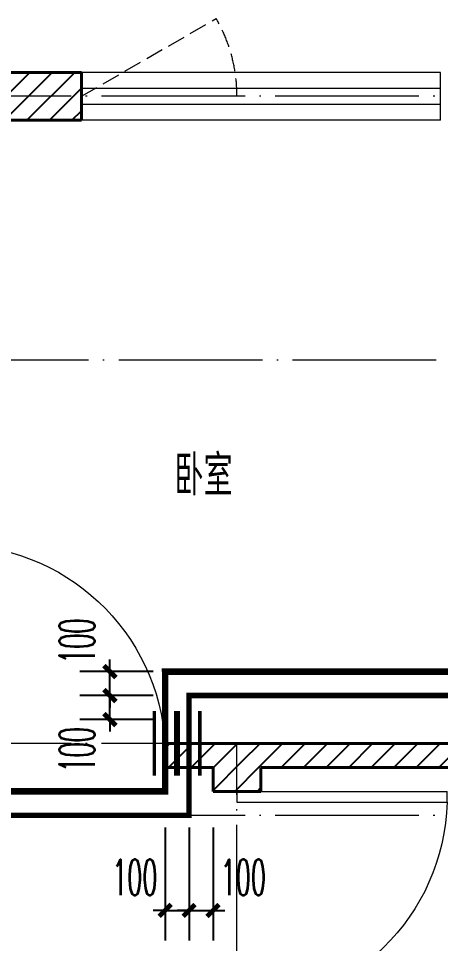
# Model space of a CAD drawing. Extents: x 27938 to 1042331, y -235042 to 1535213.
# Drawn here: x 702504 to 704267, y 140148 to 144007 of the extents above; entities that cross this region are included whole.
import ezdxf

# ---------------------------------------------------------------- set-up
doc = ezdxf.new("R2010")
doc.units = 0
doc.header["$LTSCALE"] = 1000
doc.header["$MEASUREMENT"] = 0
doc.linetypes.add('DASH', pattern=[0.35, 0.25, -0.1])
doc.linetypes.add('DOTE', pattern=[2.42, 2, -0.2, 0.02, -0.2])
for name, color, linetype in [('$RECOVER_210609100354-5', 7, 'Continuous'), ('3.5方案汇报，与郭总、侯月琴确定户型_t8$0$2020.03.04 -1安徽标准化洋房户型(UA）_t8_t8$0$看线', 154, 'Continuous'), ('PIPE-热给水', 5, 'RJ1'), ('PIPE-给水', 3, 'J1'), ('PUB_TEXT', 4, 'Continuous'), ('TWT_DIM', 3, 'Continuous'), ('VALVE_不分区给水', 7, 'Continuous')]:
    doc.layers.add(name, color=color, linetype=linetype)
for name, color, linetype, lineweight in [('DOTE', 19, 'DOTE', 9), ('WALL', 9, 'Continuous', 40), ('WINDOW', 8, 'Continuous', 15)]:
    doc.layers.add(name, color=color, linetype=linetype, lineweight=lineweight)
doc.styles.add('_TCH_DIM_T3', font='SIMPLEX.shx', dxfattribs={"width": 0.494118, "bigfont": 'GBCBIG.shx'})
doc.styles.get("Standard").update_dxf_attribs({"font": 'gbenor.shx', "bigfont": 'gbcbig.shx'})
doc.linetypes.add('J1', pattern='A,3,-0.2,["J1",Standard,S=0.25,R=0,X=-0.1,Y=-0.115],-0.35', length=3.55)
doc.linetypes.add('RJ1', pattern='A,3,-0.2,["RJ1",Standard,S=0.25,R=0,X=-0.1,Y=-0.115],-0.5', length=3.7)
doc.dimstyles.new('_TWT_ARCH&&50', dxfattribs={"dimtxt": 148.75, "dimasz": 50, "dimexe": 125, "dimexo": 150, "dimgap": 63.125, "dimtad": 1, "dimdec": 0, "dimzin": 0, "dimdsep": 46, "dimtxsty": '_TCH_DIM_T3', "dimblk": 'ARCHTICK', "dimcen": 0.09, "dimclrt": 7, "dimazin": 2, "dimtfac": 1, "dimtdec": 0, "dimtix": 1, "dimtmove": 2, "dimatfit": 3, "dimfxl": 1, "dimtolj": 1, "dimtzin": 0, "dimarcsym": 0})
pattern_1 = [(45, (0, 47.75), (-47.022601, 47.022601), [])]

# ---------------------------------------------------------------- blocks, each defined once
blk = doc.blocks.new('GFDGDGRDGRDG')
at = {"layer": 'DOTE', "linetype": 'DOTE', "ltscale": 0.3}
for p, q in [((626393.7, 371458.3), (573593.7, 371458.3)), ((573593.7, 370358.3), (626393.7, 370358.3)), ((626393.7, 368758.3), (573593.7, 368758.3)), ((596593.7, 360558.3), (596593.7, 368758.3)), ((626393.7, 368458.3), (573593.7, 368458.3))]:
    blk.add_line(p, q, dxfattribs=at)
blk = doc.blocks.new('$VALVE$00000533')
at = {"ltscale": 0.5, "const_width": 25}
for points in [[(-225, 75), (225, 75)], [(-225, -75), (225, -75)]]:
    blk.add_lwpolyline(points, dxfattribs=at)
blk = doc.blocks.new('_ArchTick')
at = {"color": 0, "linetype": 'ByBlock', "const_width": 0.4}
blk.add_lwpolyline([(-0.5, -0.5), (0.5, 0.5)], dxfattribs=at)
blk = doc.blocks.new('*D245')
at = {"layer": 'Defpoints', "color": 0}
for p in [(703116.6, 140782.3), (703216.6, 140782.3), (703216.6, 140285.8)]:
    blk.add_point(p, dxfattribs=at)
at = {"layer": 'TWT_DIM', "color": 0, "lineweight": -2}
for p, q in [((703116.6, 140632.3), (703116.6, 140160.8)), ((703216.6, 140632.3), (703216.6, 140160.8)), ((703116.6, 140285.8), (703066.6, 140285.8)), ((703116.6, 140285.8), (703216.6, 140285.8)), ((703216.6, 140285.8), (703266.6, 140285.8))]:
    blk.add_line(p, q, dxfattribs=at)
at = {"layer": 'TWT_DIM', "color": 0, "lineweight": -2, "xscale": 50, "yscale": 50, "zscale": 50}
blk.add_blockref('_ArchTick', (703116.6, 140285.8), dxfattribs=at)
at = {"layer": 'TWT_DIM', "color": 0, "lineweight": -2, "xscale": 50, "yscale": 50, "zscale": 50, "rotation": 180}
blk.add_blockref('_ArchTick', (703216.6, 140285.8), dxfattribs=at)
at = {"layer": 'TWT_DIM', "color": 7, "insert": (702989.9, 140423.3), "char_height": 148.75, "attachment_point": 5, "style": '_TCH_DIM_T3'}
blk.add_mtext('\\A1;100', dxfattribs=at)
blk = doc.blocks.new('*D246')
at = {"layer": 'Defpoints', "color": 0}
for p in [(703216.6, 140782.3), (703316.6, 140782.3), (703316.6, 140285.8)]:
    blk.add_point(p, dxfattribs=at)
at = {"layer": 'TWT_DIM', "color": 0, "lineweight": -2}
for p, q in [((703216.6, 140632.3), (703216.6, 140160.8)), ((703316.6, 140632.3), (703316.6, 140160.8)), ((703216.6, 140285.8), (703166.6, 140285.8)), ((703216.6, 140285.8), (703316.6, 140285.8)), ((703316.6, 140285.8), (703366.6, 140285.8))]:
    blk.add_line(p, q, dxfattribs=at)
at = {"layer": 'TWT_DIM', "color": 0, "lineweight": -2, "xscale": 50, "yscale": 50, "zscale": 50}
blk.add_blockref('_ArchTick', (703216.6, 140285.8), dxfattribs=at)
at = {"layer": 'TWT_DIM', "color": 0, "lineweight": -2, "xscale": 50, "yscale": 50, "zscale": 50, "rotation": 180}
blk.add_blockref('_ArchTick', (703316.6, 140285.8), dxfattribs=at)
at = {"layer": 'TWT_DIM', "color": 7, "insert": (703443.2, 140423.3), "char_height": 148.75, "attachment_point": 5, "style": '_TCH_DIM_T3'}
blk.add_mtext('\\A1;100', dxfattribs=at)
blk = doc.blocks.new('*D247')
at = {"layer": 'Defpoints', "color": 0}
for p in [(702885.8, 141282.3), (703216.6, 141282.3), (703216.6, 141182.3)]:
    blk.add_point(p, dxfattribs=at)
at = {"layer": 'TWT_DIM', "color": 0, "lineweight": -2}
for p, q in [((702885.8, 141282.3), (702885.8, 141332.3)), ((703066.6, 141282.3), (702760.8, 141282.3)), ((702885.8, 141182.3), (702885.8, 141282.3)), ((703066.6, 141182.3), (702760.8, 141182.3)), ((702885.8, 141182.3), (702885.8, 141132.3))]:
    blk.add_line(p, q, dxfattribs=at)
at = {"layer": 'TWT_DIM', "color": 0, "lineweight": -2, "xscale": 50, "yscale": 50, "zscale": 50}
for p, rotation in [((702885.8, 141282.3), 270), ((702885.8, 141182.3), 90)]:
    blk.add_blockref('_ArchTick', p, dxfattribs=dict(at, rotation=rotation))
at = {"layer": 'TWT_DIM', "color": 7, "insert": (702748.3, 141409), "char_height": 148.75, "attachment_point": 5, "rotation": 90, "style": '_TCH_DIM_T3'}
blk.add_mtext('\\A1;100', dxfattribs=at)
blk = doc.blocks.new('*D248')
at = {"layer": 'Defpoints', "color": 0}
for p in [(702885.8, 141182.3), (703216.6, 141182.3), (703216.6, 141082.3)]:
    blk.add_point(p, dxfattribs=at)
at = {"layer": 'TWT_DIM', "color": 0, "lineweight": -2}
for p, q in [((702885.8, 141182.3), (702885.8, 141232.3)), ((703066.6, 141182.3), (702760.8, 141182.3)), ((702885.8, 141082.3), (702885.8, 141182.3)), ((703066.6, 141082.3), (702760.8, 141082.3)), ((702885.8, 141082.3), (702885.8, 141032.3))]:
    blk.add_line(p, q, dxfattribs=at)
at = {"layer": 'TWT_DIM', "color": 0, "lineweight": -2, "xscale": 50, "yscale": 50, "zscale": 50}
for p, rotation in [((702885.8, 141182.3), 270), ((702885.8, 141082.3), 90)]:
    blk.add_blockref('_ArchTick', p, dxfattribs=dict(at, rotation=rotation))
at = {"layer": 'TWT_DIM', "color": 7, "insert": (702748.3, 140955.7), "char_height": 148.75, "attachment_point": 5, "rotation": 90, "style": '_TCH_DIM_T3'}
blk.add_mtext('\\A1;100', dxfattribs=at)
blk = doc.blocks.new('$DorLib2D$00000001')
for p, q in [((0.45, 0.975), (0.5, 0.975)), ((0.45, 0), (0.45, 0.975)), ((0.5, 0), (0.5, 0.975)), ((0.5, 0), (0.45, 0))]:
    blk.add_line(p, q)
at = {"lineweight": 13}
blk.add_arc((0.475, 0), 0.975, 91.4693, 180, dxfattribs=at)
blk = doc.blocks.new('$WINLIB2D$00000001')
at = {"color": 0}
for points in [[(-0.5, 0.5), (-0.5, -0.5)], [(-0.5, 0.5), (0.5, 0.5)], [(0.5, -0.5), (0.5, 0.5)], [(0.5, 0.1667), (-0.5, 0.1667)], [(0.5, -0.1667), (-0.5, -0.1667)], [(-0.5, -0.5), (0.5, -0.5)]]:
    blk.add_lwpolyline(points, dxfattribs=at)

msp = doc.modelspace()

# ---------------------------------------------------------------- hatches: boundary and pattern name
at = {"layer": '$RECOVER_210609100354-5'}
h = msp.add_hatch(dxfattribs=at)
h.set_pattern_fill('普通砖', color=256, scale=50, style=0)
h.set_pattern_definition(pattern_1)
h.paths.add_polyline_path([(702116.6, 143582.3), (702766.7, 143582.3), (702766.7, 143782.3), (702016.6, 143782.3), (702016.6, 143649)])
h = msp.add_hatch(dxfattribs=at)
h.set_pattern_fill('普通砖', color=256, scale=50, style=0)
h.set_pattern_definition(pattern_1)
h.paths.add_polyline_path([(703416.6, 140982.3), (703116.6, 140982.3), (703116.6, 140882.3), (703316.6, 140882.3), (703416.6, 140915.7)])
h = msp.add_hatch(dxfattribs=at)
h.set_pattern_fill('普通砖', color=256, scale=50, style=0)
h.set_pattern_definition(pattern_1)
h.paths.add_polyline_path([(703416.6, 140915.7), (703516.6, 140882.3), (705016.6, 140882.3), (705016.6, 140982.3), (703416.6, 140982.3)])
h = msp.add_hatch(dxfattribs=at)
h.set_pattern_fill('普通砖', color=256, scale=50, style=0)
h.set_pattern_definition(pattern_1)
h.paths.add_polyline_path([(703316.6, 140882.3), (703316.6, 140782.3), (703516.6, 140782.3), (703516.6, 140882.3), (703416.6, 140915.7)])
at = {"layer": 'PIPE-热给水'}
for points in [[(703216.6, 141182.3), (703205.3, 141182.3), (703205.3, 141193.6)], [(703216.6, 141182.3), (703216.6, 141193.6), (703205.3, 141193.6)], [(703216.6, 140682.3), (703216.6, 140671.1), (703227.8, 140671.1)], [(703216.6, 140682.3), (703227.8, 140682.3), (703227.8, 140671.1)]]:
    msp.add_hatch(color=256, dxfattribs=at).paths.add_polyline_path(points)
at = {"layer": 'PIPE-给水'}
for points in [[(703116.6, 141282.3), (703102.8, 141282.3), (703102.8, 141296.1)], [(703116.6, 141282.3), (703116.6, 141296.1), (703102.8, 141296.1)], [(703116.6, 140782.3), (703116.6, 140768.6), (703130.3, 140768.6)], [(703116.6, 140782.3), (703130.3, 140782.3), (703130.3, 140768.6)]]:
    msp.add_hatch(color=256, dxfattribs=at).paths.add_polyline_path(points)

# ---------------------------------------------------------------- linework, layer by layer
at = {"layer": 'PIPE-热给水', "ltscale": 0.5, "const_width": 22.5}
for points in [[(703216.6, 140682.3), (703216.6, 141182.3)], [(703216.6, 141182.3), (705216.6, 141182.3)], [(700816.4, 140682.3), (703216.6, 140682.3)]]:
    msp.add_lwpolyline(points, dxfattribs=at)
at = {"layer": 'PIPE-给水', "ltscale": 0.5, "const_width": 27.5}
for points in [[(703116.6, 140782.3), (703116.6, 141282.3)], [(703116.6, 141282.3), (705155.3, 141282.3)], [(700916.4, 140782.3), (703116.6, 140782.3)]]:
    msp.add_lwpolyline(points, dxfattribs=at)
at = {"layer": 'WALL', "color": 8}
for p, q in [((702766.7, 143782.3), (702016.6, 143782.3)), ((702766.7, 143582.3), (702766.7, 143782.3)), ((702116.6, 143582.3), (702766.7, 143582.3)), ((703416.6, 140982.3), (703116.6, 140982.3)), ((703116.6, 140982.3), (703116.6, 140882.3)), ((703416.6, 140982.3), (704916.6, 140982.3)), ((703116.6, 140882.3), (703316.6, 140882.3)), ((703316.6, 140882.3), (703316.6, 140782.3)), ((703516.6, 140782.3), (703516.6, 140882.3)), ((703516.6, 140882.3), (705016.6, 140882.3)), ((703316.6, 140782.3), (703516.6, 140782.3))]:
    msp.add_line(p, q, dxfattribs=at)
at = {"layer": 'WINDOW', "color": 8, "linetype": 'DASH', "ltscale": 0.3}
msp.add_lwpolyline([(702766.7, 143682.3), (703329.8, 144007, -0.131485), (703416.7, 143682.3)], format="xyb", dxfattribs=at)
msp.add_lwpolyline([(702766.7, 143682.3), (703329.8, 144007, -0.131485), (703416.7, 143682.3)], format="xyb", dxfattribs=at)

# ---------------------------------------------------------------- block references
at = {"layer": '3.5方案汇报，与郭总、侯月琴确定户型_t8$0$2020.03.04 -1安徽标准化洋房户型(UA）_t8_t8$0$看线', "ltscale": 10}
msp.add_blockref('GFDGDGRDGRDG', (106822.9, -227776), dxfattribs=at)
at = {"layer": 'VALVE_不分区给水', "xscale": 0.6, "yscale": -0.6, "zscale": 0.6, "rotation": 90.00000000000001}
for p in [(703116.6, 140982.3), (703216.6, 140982.3, 3000)]:
    msp.add_blockref('$VALVE$00000533', p, dxfattribs=at)
at = {"layer": 'WINDOW', "color": 8}
for name, p, xscale, yscale, zscale, rotation in [('$WINLIB2D$00000001', (703516.7, 143682.3), 1500, 200, 1500, 180.0000000002446), ('$DorLib2D$00000001', (702666.6, 140932.3), -900, 900, -900, 359.9999933050298), ('$DorLib2D$00000001', (703416.6, 140332.3), -900, 900, -900, 269.9999999979247)]:
    msp.add_blockref(name, p, dxfattribs=dict(at, xscale=xscale, yscale=yscale, zscale=zscale, rotation=rotation))

# ---------------------------------------------------------------- texts
at = {"layer": 'PUB_TEXT', "color": 8}
msp.add_text('卧室', height=168.79, dxfattribs=at).set_placement((703155.3, 142016.6))

# ---------------------------------------------------------------- dimensions: what is measured, and where the dimension line sits
at = {"layer": 'TWT_DIM'}
for base, p1, p2, angle, picture, middle in [((702885.8, 141282.3), (703216.6, 141182.3), (703216.6, 141282.3), 90, '*D247', (702748.3, 141409)), ((702885.8, 141182.3), (703216.6, 141082.3), (703216.6, 141182.3), 90, '*D248', (702748.3, 140955.7)), ((703216.6, 140285.8), (703116.6, 140782.3), (703216.6, 140782.3), 0, '*D245', (702989.9, 140423.3)), ((703316.6, 140285.8), (703216.6, 140782.3), (703316.6, 140782.3), 0, '*D246', (703443.2, 140423.3))]:
    dim = msp.add_linear_dim(base=base, p1=p1, p2=p2, angle=angle, dimstyle='_TWT_ARCH&&50', dxfattribs=at)
    dim.commit()
    dim.dimension.update_dxf_attribs({"geometry": picture, "text_midpoint": middle, "dimtype": 129})

doc.saveas('drawing.dxf')
